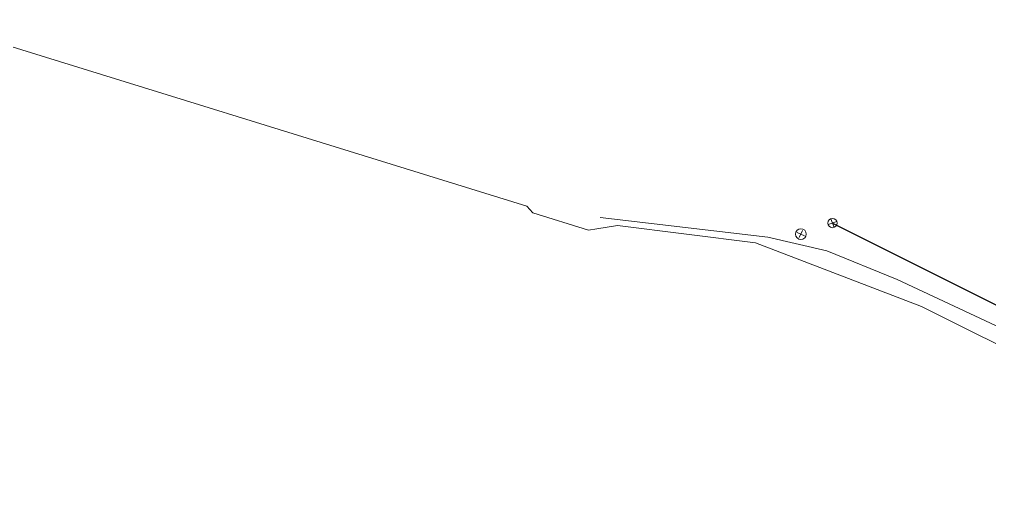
# Model space of a CAD drawing. Header units: metres. Extents: x 105014 to 106600, y 111320 to 118425.
# Drawn here: x 105814.4 to 105939.7, y 115570.3 to 115631.8 of the extents above; entities that cross this region are included whole.
import ezdxf

# ---------------------------------------------------------------- set-up
doc = ezdxf.new("R2010")
doc.units = ezdxf.units.M
for name, color, linetype, lineweight in [('35-RH-ACUE-MENOR-EXIST', 151, 'CONTINUOUS', 13), ('35-RH-PLUV-COLECTOR', 96, 'CONTINUOUS', 30), ('35-RH-PLUV-NODOS', 94, 'CONTINUOUS', 13), ('36-RH-SAN-POZOS', 216, 'CONTINUOUS', 13)]:
    doc.layers.add(name, color=color, linetype=linetype, lineweight=lineweight)

# ---------------------------------------------------------------- blocks, each defined once
blk = doc.blocks.new('POZO_SAN')
for p, q in [((-0.5, 0), (0.5, 0)), ((0, -0.5), (0, 0.5))]:
    blk.add_line(p, q)
blk.add_circle((0, 0), 0.7)
blk = doc.blocks.new('POZO_PLUV')
for p, q in [((-0.42, -0.42), (0.42, 0.42)), ((-0.42, 0.42), (0.42, -0.42))]:
    blk.add_line(p, q)
blk.add_circle((0, 0), 0.6)

msp = doc.modelspace()

# ---------------------------------------------------------------- linework, layer by layer
at = {"layer": '35-RH-ACUE-MENOR-EXIST'}
for points in [[(105979.7761, 115570.3033), (105930.88, 115594.73), (105909.43, 115602.93), (105891.61, 115605.15), (105888.9745, 115604.7249), (105887.89, 115604.55), (105880.7, 115606.8), (105879.94, 115607.68), (105802.0675, 115631.7758)], [(105980.5, 115573.49), (105927.74, 115598.18), (105918.64, 115601.92), (105911.05, 115603.67), (105889.4, 115606.22)]]:
    msp.add_lwpolyline(points, dxfattribs=at)
at = {"layer": '35-RH-PLUV-COLECTOR'}
msp.add_lwpolyline([(105919.371, 115605.489), (105977.9942, 115576.1136)], dxfattribs=at)

# ---------------------------------------------------------------- block references
at = {"layer": '35-RH-PLUV-NODOS', "rotation": 245}
msp.add_blockref('POZO_PLUV', (105919.371, 115605.489), dxfattribs=at)
at = {"layer": '36-RH-SAN-POZOS', "rotation": 66.3}
msp.add_blockref('POZO_SAN', (105915.291, 115604.058), dxfattribs=at)

doc.saveas('drawing.dxf')
